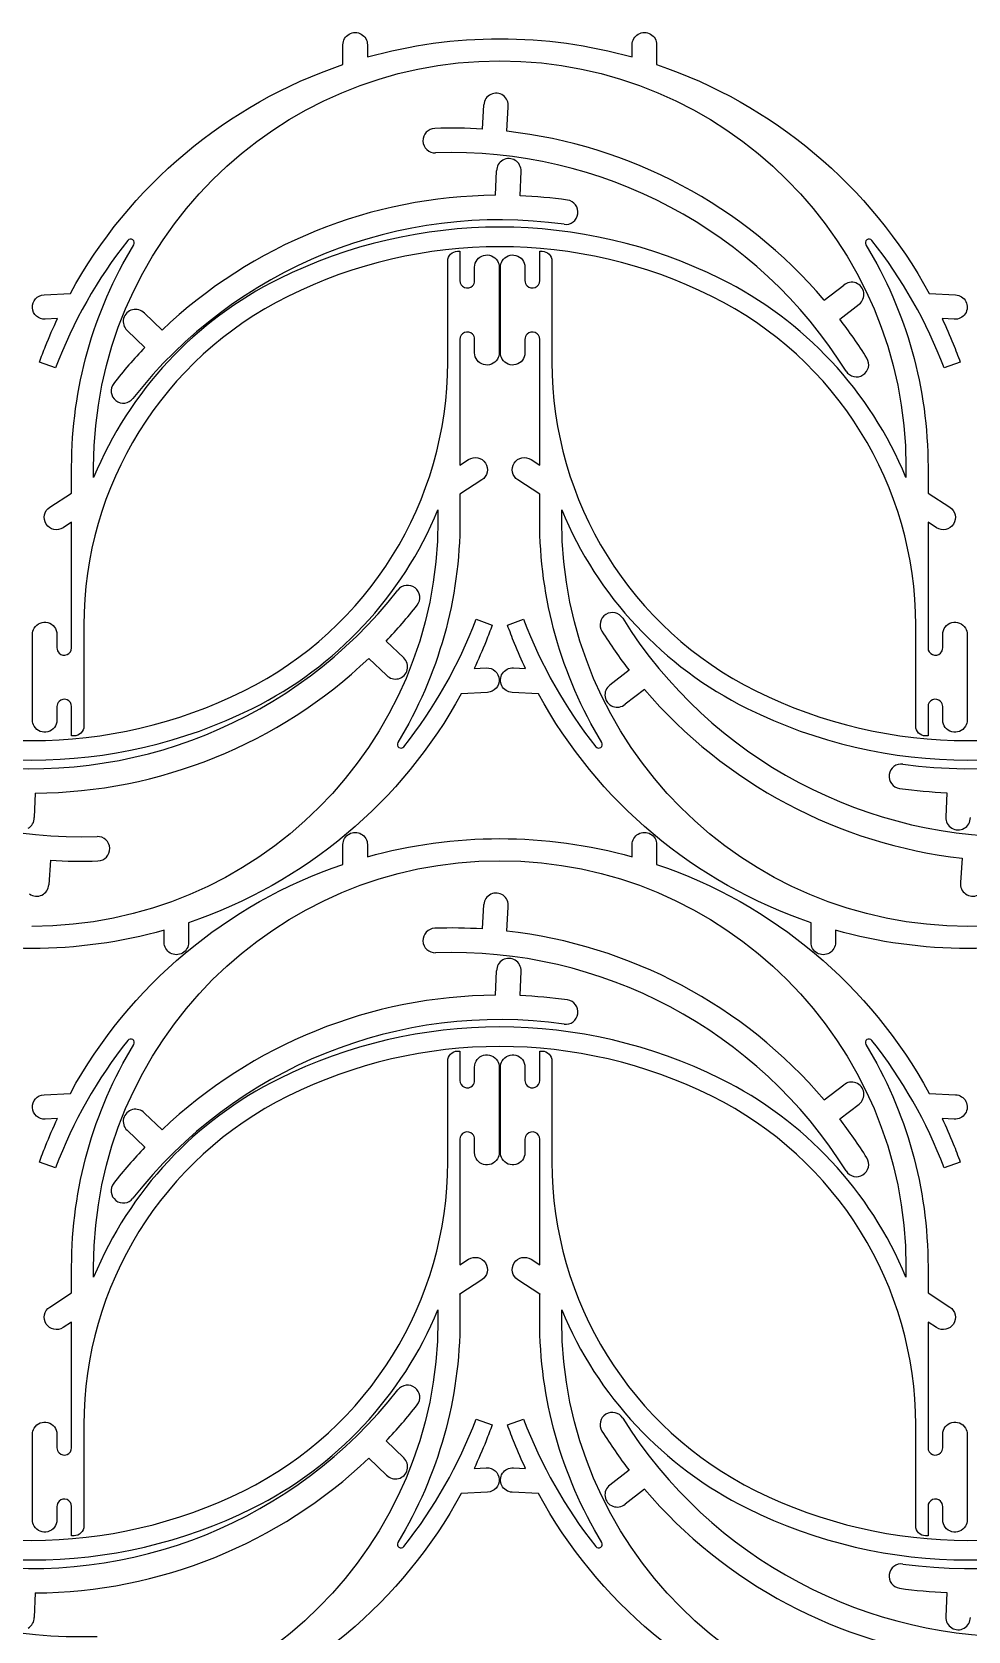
# Model space of a CAD drawing. Extents: x 5 to 3258, y 1 to 2262.
# Drawn here: x 2174 to 2716, y 1336 to 2262 of the extents above; entities that cross this region are included whole.
import ezdxf

# ---------------------------------------------------------------- set-up
doc = ezdxf.new("R2010")
doc.units = 0
doc.layers.add('Capa_1', color=7, linetype='CONTINUOUS')

msp = doc.modelspace()

# ---------------------------------------------------------------- linework, layer by layer
at = {"layer": 'Capa_1', "color": 7}
for points in [[(2353.953591, 2243.511748), (2353.953591, 2254.984296)], [(2368.126822, 2254.984296), (2368.126822, 2247.897682)], [(2521.492608, 2247.897682), (2521.492608, 2254.984296)], [(2535.665836, 2254.984296), (2535.665836, 2243.511748)], [(2434.688579, 2206.12214), (2435.571633, 2220.267827)], [(2448.812174, 2204.885199), (2449.695226, 2219.030888)], [(2442.357894, 2167.751546), (2442.958306, 2181.912047)], [(2456.533416, 2167.505394), (2457.133829, 2181.665895)], [(2420.313781, 2135.330079), (2421.731106, 2135.330079), (2421.731106, 2125.408791)], [(2467.897143, 2118.322176), (2467.897143, 2125.408791), (2467.897143, 2135.330079)], [(2414.644492, 2071.10931), (2414.644492, 2125.408791)], [(2474.983758, 2129.660759), (2474.983758, 2125.408791)], [(2632.774315, 2107.070794), (2644.007826, 2115.713045)], [(2641.697602, 2096.05349), (2652.931113, 2104.695741)], [(2188.60626, 2096.295078), (2181.529523, 2095.921131)], [(2249.179127, 2089.702258), (2238.910515, 2099.471388)], [(2708.089679, 2095.9215), (2701.012957, 2096.295474)], [(2239.153104, 2079.678047), (2228.884495, 2089.447178)], [(2421.731106, 2084.306457), (2421.731106, 2011.501106)], [(2187.458574, 2067.718674), (2178.124598, 2071.081443)], [(2711.494598, 2071.081811), (2702.16062, 2067.719043)], [(2462.951197, 2014.715594), (2462.951395, 2014.715991)], [(2462.951395, 2014.715991), (2467.897143, 2011.501106)], [(2680.08508, 2010.436523), (2680.08508, 2004.356123)], [(2692.840986, 2010.435758), (2692.840986, 1995.238429), (2692.842488, 1995.263941), (2705.511483, 1987.028643)], [(2434.401397, 2002.832759), (2421.73239, 1994.597461), (2421.730891, 1994.622973)], [(2467.897143, 1979.425276), (2467.897143, 1994.622605), (2467.895641, 1994.597093), (2455.226646, 2002.832391)], [(2184.107708, 1987.028274), (2196.776715, 1995.263572), (2196.778215, 1995.23806)], [(2480.653049, 1979.42451), (2480.653049, 1985.50491)], [(2196.777999, 1905.554577), (2196.777999, 1978.359928)], [(2697.786734, 1975.145043), (2692.840986, 1978.359928)], [(2697.786932, 1975.14544), (2697.786734, 1975.145043)], [(2203.864613, 1918.751723), (2203.864613, 1864.452243)], [(2431.050531, 1922.142359), (2440.384507, 1918.779591)], [(2449.243531, 1918.779222), (2458.577509, 1922.141991)], [(2378.946933, 1909.478494), (2389.215542, 1899.709363)], [(2368.920909, 1899.454283), (2379.189521, 1889.685153)], [(2429.902845, 1893.565956), (2436.979582, 1893.939902)], [(2452.64845, 1893.939534), (2459.725172, 1893.565559)], [(2519.697483, 1892.54645), (2508.463972, 1883.904198)], [(2528.62077, 1881.529146), (2517.387259, 1872.886895)], [(2437.727617, 1879.786432), (2422.474824, 1878.980315)], [(2692.840986, 1871.538857), (2692.840986, 1864.452243), (2692.840986, 1854.530955), (2691.423663, 1854.530955)], [(2198.195325, 1854.530955), (2196.777999, 1854.530955), (2196.777999, 1864.452243)], [(2685.754371, 1860.200274), (2685.754371, 1864.452243)], [(2175.742143, 1821.404995), (2175.14173, 1807.244494)], [(2703.795644, 1821.651147), (2703.195231, 1807.490646)], [(2353.953591, 1780.102655), (2353.953591, 1791.575204)], [(2368.126822, 1791.575204), (2368.126822, 1784.488589)], [(2521.492608, 1784.488589), (2521.492608, 1791.575204)], [(2535.665836, 1791.575204), (2535.665836, 1780.102655)], [(2184.477482, 1782.4778), (2183.594428, 1768.332113)], [(2712.582911, 1783.714741), (2711.699859, 1769.569052)], [(2434.688579, 1742.713047), (2435.571633, 1756.858734)], [(2448.812174, 1741.476106), (2449.695226, 1755.621795)], [(2250.382283, 1734.876737), (2250.382283, 1741.963351)], [(2264.555514, 1746.349285), (2264.555514, 1734.876737)], [(2625.072293, 1734.876737), (2625.072293, 1746.349285)], [(2442.357894, 1704.342453), (2442.958306, 1718.502954)], [(2456.533416, 1704.096301), (2457.133829, 1718.256802)], [(2420.313781, 1671.920986), (2421.731106, 1671.920986), (2421.731106, 1661.999698)], [(2467.897143, 1654.913084), (2467.897143, 1661.999698), (2467.897143, 1671.920986)], [(2414.644492, 1607.700217), (2414.644492, 1661.999698)], [(2474.983758, 1666.251666), (2474.983758, 1661.999698)], [(2632.774315, 1643.661701), (2644.007826, 1652.303952)], [(2641.697602, 1632.644397), (2652.931113, 1641.286648)], [(2188.60626, 1632.885985), (2181.529523, 1632.512038)], [(2249.179127, 1626.293165), (2238.910515, 1636.062295)], [(2708.089679, 1632.512407), (2701.012957, 1632.886381)], [(2239.153104, 1616.268954), (2228.884495, 1626.038085)], [(2421.731106, 1620.897364), (2421.731106, 1548.092013)], [(2187.458574, 1604.309581), (2178.124598, 1607.67235)], [(2711.494598, 1607.672718), (2702.16062, 1604.30995)], [(2462.951197, 1551.306501), (2462.951395, 1551.306898)], [(2462.951395, 1551.306898), (2467.897143, 1548.092013)], [(2434.401397, 1539.423666), (2421.73239, 1531.188369), (2421.730891, 1531.21388)], [(2467.897143, 1516.016183), (2467.897143, 1531.213512), (2467.895641, 1531.188), (2455.226646, 1539.423298)], [(2680.08508, 1547.02743), (2680.08508, 1540.94703)], [(2692.840986, 1547.026665), (2692.840986, 1531.829336), (2692.842488, 1531.854848), (2705.511483, 1523.61955)], [(2184.107708, 1523.619181), (2196.776715, 1531.854479), (2196.778215, 1531.828967)], [(2480.653049, 1516.015417), (2480.653049, 1522.095817)], [(2196.777999, 1442.145484), (2196.777999, 1514.950835), (2191.832265, 1511.73595)], [(2697.786734, 1511.73595), (2692.840986, 1514.950835)], [(2697.786932, 1511.736347), (2697.786734, 1511.73595)], [(2203.864613, 1455.34263), (2203.864613, 1401.04315)], [(2431.050531, 1458.733266), (2440.384507, 1455.370498)], [(2449.243531, 1455.370129), (2458.577509, 1458.732898)], [(2378.946933, 1446.069401), (2389.215542, 1436.30027)], [(2368.920909, 1436.04519), (2379.189521, 1426.27606)], [(2429.902845, 1430.156863), (2436.979582, 1430.530809)], [(2452.64845, 1430.530441), (2459.725172, 1430.156466)], [(2519.697483, 1429.137357), (2508.463972, 1420.495105)], [(2528.62077, 1418.120053), (2517.387259, 1409.477802)], [(2437.727617, 1416.377339), (2422.474824, 1415.571222)], [(2198.195325, 1391.121862), (2196.777999, 1391.121862), (2196.777999, 1401.04315)], [(2685.754371, 1396.791181), (2685.754371, 1401.04315)], [(2692.840986, 1408.129764), (2692.840986, 1401.04315), (2692.840986, 1391.121862), (2691.423663, 1391.121862)], [(2175.742143, 1357.995902), (2175.14173, 1343.835401)], [(2703.795644, 1358.242054), (2703.195231, 1344.081553)]]:
    msp.add_lwpolyline(points, dxfattribs=at)
for points in [[(2572.683502, 2119.355941)], [(2588.054627, 1870.505093)], [(2572.683502, 1655.946848)], [(2588.054627, 1407.096)]]:
    msp.add_lwpolyline(points, close=True, dxfattribs=at)
for points in [[(2353.953591, 2254.984296), (2353.953591, 2257.5161), (2355.304292, 2259.855584), (2357.496899, 2261.121486)], [(2357.496899, 2261.121486), (2359.689505, 2262.387388), (2362.390908, 2262.387388), (2364.583514, 2261.121486)], [(2364.583514, 2261.121486), (2366.776121, 2259.855584), (2368.126822, 2257.5161), (2368.126822, 2254.984296)], [(2368.126822, 2247.897682), (2418.277587, 2261.989916), (2471.341843, 2261.989916), (2521.492608, 2247.897682)], [(2521.492608, 2254.984296), (2521.492608, 2257.5161), (2522.843309, 2259.855583), (2525.035915, 2261.121484)], [(2525.035915, 2261.121484), (2527.228521, 2262.387386), (2529.929923, 2262.387386), (2532.122529, 2261.121484)], [(2532.122529, 2261.121484), (2534.315135, 2259.855583), (2535.665836, 2257.5161), (2535.665836, 2254.984296)], [(2196.034282, 2110.880718), (2230.154564, 2173.350446), (2286.528475, 2220.696967), (2353.953591, 2243.511748)], [(2209.533908, 2010.436523), (2209.558608, 2140.358174), (2314.887841, 2245.667384), (2444.809494, 2245.667384)], [(2444.809494, 2245.667384), (2574.731147, 2245.667384), (2680.06038, 2140.358174), (2680.08508, 2010.436523)], [(2535.665836, 2243.511748), (2603.090802, 2220.697006), (2659.464613, 2173.35063), (2693.58491, 2110.881087)], [(2439.599164, 2226.227894), (2437.273838, 2225.120118), (2435.732056, 2222.838541), (2435.571633, 2220.267827)], [(2446.765023, 2225.60031), (2444.667657, 2227.095424), (2441.92449, 2227.335669), (2439.599164, 2226.227894)], [(2449.695226, 2219.030888), (2449.984102, 2221.590352), (2448.862389, 2224.105197), (2446.765023, 2225.60031)], [(2407.13464, 2206.500199), (2403.223753, 2206.362862), (2400.164455, 2203.081532), (2400.301019, 2199.170618)], [(2434.688579, 2206.12214), (2425.515493, 2206.694784), (2416.319984, 2206.820953), (2407.13464, 2206.500199)], [(2400.301019, 2199.170618), (2400.437582, 2195.259704), (2403.718307, 2192.199757), (2407.629248, 2192.335547)], [(2645.399377, 2065.910927), (2594.416625, 2147.500382), (2503.779165, 2195.693174), (2407.629248, 2192.335547)], [(2632.774315, 2107.070794), (2586.093907, 2161.846257), (2520.326444, 2196.815437), (2448.812174, 2204.885199)], [(2446.559179, 2188.139106), (2444.317036, 2186.87144), (2442.938587, 2184.487662), (2442.958306, 2181.912047)], [(2453.751323, 2188.014217), (2451.554544, 2189.358963), (2448.801321, 2189.406771), (2446.559179, 2188.139106)], [(2457.133829, 2181.665895), (2457.242958, 2184.239272), (2455.948102, 2186.669471), (2453.751323, 2188.014217)], [(2482.003414, 2150.965852), (2386.731184, 2164.355489), (2291.552727, 2125.900896), (2232.320843, 2050.087546)], [(2442.357894, 2167.751546), (2370.391866, 2167.201268), (2301.32941, 2139.298225), (2249.179127, 2089.702258)], [(2572.683502, 2119.355941), (2492.119468, 2159.326892), (2397.499516, 2159.326892), (2316.935483, 2119.355941)], [(2483.975922, 2165.001208), (2474.874427, 2166.280336), (2465.716106, 2167.116051), (2456.533416, 2167.505394)], [(2490.005958, 2156.997472), (2490.550575, 2160.872686), (2487.851029, 2164.455825), (2483.975922, 2165.001208)], [(2482.003414, 2150.965852), (2485.878736, 2150.422002), (2489.461341, 2153.122257), (2490.005958, 2156.997472)], [(2229.294531, 2141.553172), (2211.613433, 2119.254225), (2197.500159, 2094.346308), (2187.458574, 2067.718674)], [(2232.174895, 2141.977492), (2231.253351, 2142.618797), (2229.991993, 2142.43298), (2229.294531, 2141.553172)], [(2232.777809, 2139.129153), (2233.360465, 2140.088855), (2233.09644, 2141.336188), (2232.174895, 2141.977492)], [(2567.644126, 2109.198781), (2490.255031, 2147.594522), (2399.363946, 2147.594522), (2321.974851, 2109.198781)], [(2657.444319, 2141.977885), (2656.522769, 2141.336588), (2656.258734, 2140.089257), (2656.841382, 2139.12955)], [(2660.32468, 2141.553541), (2659.627225, 2142.433355), (2658.365869, 2142.619182), (2657.444319, 2141.977885)], [(2702.16062, 2067.719043), (2692.119041, 2094.346676), (2678.005772, 2119.254592), (2660.32468, 2141.553541)], [(2196.778215, 2010.435389), (2196.778222, 2055.818952), (2209.23006, 2100.332616), (2232.777809, 2139.129153)], [(2414.644492, 2129.660759), (2414.644484, 2131.164353), (2415.241779, 2132.606366), (2416.304978, 2133.669571)], [(2416.304978, 2133.669571), (2417.368176, 2134.732775), (2418.810187, 2135.330078), (2420.313781, 2135.330079)], [(2430.235043, 2126.117452), (2430.235064, 2129.308049), (2432.367256, 2132.105221), (2435.443795, 2132.950688)], [(2435.443795, 2132.950688), (2438.520334, 2133.796156), (2441.782525, 2132.481421), (2443.413029, 2129.73891)], [(2446.215222, 2129.73891), (2447.845728, 2132.481419), (2451.107917, 2133.796152), (2454.184455, 2132.950685)], [(2454.184455, 2132.950685), (2457.260993, 2132.105218), (2459.393185, 2129.308048), (2459.393206, 2126.117452)], [(2467.897143, 2135.330079), (2467.897143, 2135.330079), (2469.314466, 2135.330079), (2469.314466, 2135.330079)], [(2469.314466, 2135.330079), (2470.818061, 2135.330079), (2472.260071, 2134.732776), (2473.323271, 2133.669572)], [(2473.323271, 2133.669572), (2474.38647, 2132.606367), (2474.983765, 2131.164354), (2474.983758, 2129.660759)], [(2656.841382, 2139.12955), (2680.38914, 2100.333006), (2692.840981, 2055.819331), (2692.840986, 2010.435758)], [(2414.644492, 2125.408791), (2414.644492, 2125.408791), (2414.644492, 2129.660759), (2414.644492, 2129.660759)], [(2421.731106, 2125.408791), (2421.731106, 2125.408791), (2421.731106, 2118.322176), (2421.731106, 2118.322176)], [(2430.235043, 2118.322176), (2430.235043, 2118.322176), (2430.235043, 2126.117452), (2430.235043, 2126.117452)], [(2443.413029, 2129.73891), (2444.064441, 2128.643236), (2444.408264, 2127.392144), (2444.408272, 2126.117452)], [(2444.408272, 2126.117452), (2444.408272, 2126.117452), (2444.408272, 2076.511181), (2444.408272, 2076.511181)], [(2445.219978, 2126.117452), (2445.219987, 2127.392144), (2445.56381, 2128.643236), (2446.215222, 2129.73891)], [(2445.219978, 2076.511181), (2445.219978, 2076.511181), (2445.219978, 2126.117452), (2445.219978, 2126.117452)], [(2459.393206, 2126.117452), (2459.393206, 2126.117452), (2459.393206, 2118.322176), (2459.393206, 2118.322176)], [(2474.983758, 2125.408791), (2474.983758, 2125.408791), (2474.983758, 2071.10931), (2474.983758, 2071.10931)], [(2316.935483, 2119.355941), (2268.402474, 2095.27682), (2230.244532, 2054.419353), (2209.533908, 2004.356123)], [(2421.731106, 2118.322176), (2421.731107, 2116.602417), (2422.767066, 2115.051997), (2424.355916, 2114.393873)], [(2424.355916, 2114.393873), (2425.944767, 2113.73575), (2427.773613, 2114.099529), (2428.989667, 2115.315581)], [(2428.989667, 2115.315581), (2429.787067, 2116.112979), (2430.235042, 2117.194484), (2430.235043, 2118.322176)], [(2459.393206, 2118.322176), (2459.393207, 2117.194484), (2459.841181, 2116.11298), (2460.63858, 2115.315581)], [(2460.63858, 2115.315581), (2461.854634, 2114.099527), (2463.683481, 2113.735746), (2465.272333, 2114.39387)], [(2465.272333, 2114.39387), (2466.861184, 2115.051994), (2467.897143, 2116.602416), (2467.897143, 2118.322176)], [(2680.08508, 2004.356123), (2659.374455, 2054.419354), (2621.216512, 2095.276821), (2572.683502, 2119.355941)], [(2651.092626, 2116.957293), (2648.680316, 2117.860034), (2645.968186, 2117.383724), (2644.007826, 2115.713045)], [(2655.619977, 2111.367514), (2655.238049, 2113.91473), (2653.504936, 2116.054552), (2651.092626, 2116.957293)], [(2174.083956, 2102.624123), (2173.877499, 2106.530471), (2176.875292, 2109.865281), (2180.781488, 2110.074602)], [(2180.781488, 2110.074602), (2180.781488, 2110.074602), (2196.034282, 2110.880718), (2196.034282, 2110.880718)], [(2321.974851, 2109.198781), (2249.626542, 2073.303969), (2203.864604, 1999.515053), (2203.864613, 1918.751723)], [(2685.754371, 1918.751723), (2685.754379, 1999.515055), (2639.992438, 2073.303971), (2567.644126, 2109.198781)], [(2652.931113, 2104.695741), (2654.972581, 2106.266279), (2656.001904, 2108.820298), (2655.619977, 2111.367514)], [(2693.58491, 2110.881087), (2693.58491, 2110.881087), (2708.837713, 2110.074999), (2708.837713, 2110.074999)], [(2708.837713, 2110.074999), (2711.365992, 2109.941375), (2713.630931, 2108.469081), (2714.779349, 2106.212715)], [(2714.779349, 2106.212715), (2715.927768, 2103.95635), (2715.785193, 2101.258708), (2714.405332, 2099.135966)], [(2181.529523, 2095.921131), (2177.623024, 2095.717538), (2174.290413, 2098.717775), (2174.083956, 2102.624123)], [(2181.650761, 2080.356602), (2183.80571, 2085.739312), (2186.125301, 2091.054637), (2188.60626, 2096.295078)], [(2226.907666, 2096.363503), (2226.26158, 2093.870135), (2227.018331, 2091.222493), (2228.884495, 2089.447178)], [(2231.994548, 2101.449466), (2229.501064, 2100.803831), (2227.553751, 2098.85687), (2226.907666, 2096.363503)], [(2238.910515, 2099.471388), (2237.135538, 2101.337872), (2234.488032, 2102.095102), (2231.994548, 2101.449466)], [(2657.418987, 2073.421651), (2652.548527, 2081.216008), (2647.301867, 2088.768877), (2641.697602, 2096.05349)], [(2701.012957, 2096.295474), (2703.291567, 2091.482412), (2705.434096, 2086.606095), (2707.437994, 2081.672331)], [(2714.405332, 2099.135966), (2713.025471, 2097.013224), (2710.617958, 2095.787876), (2708.089679, 2095.9215)], [(2424.355955, 2088.234691), (2422.767113, 2087.576589), (2421.731142, 2086.026201), (2421.731106, 2084.306457)], [(2428.989667, 2087.312967), (2427.773623, 2088.529008), (2425.944798, 2088.892793), (2424.355955, 2088.234691)], [(2430.235043, 2084.306457), (2430.23502, 2085.43412), (2429.787046, 2086.51559), (2428.989667, 2087.312967)], [(2460.63858, 2087.312967), (2459.841202, 2086.515589), (2459.393229, 2085.434119), (2459.393206, 2084.306457)], [(2465.272294, 2088.234694), (2463.68345, 2088.892796), (2461.854623, 2088.52901), (2460.63858, 2087.312967)], [(2467.897143, 2084.306457), (2467.897109, 2086.026202), (2466.861137, 2087.576592), (2465.272294, 2088.234694)], [(2178.124598, 2071.081443), (2179.245778, 2074.1935), (2180.421345, 2077.285693), (2181.650761, 2080.356602)], [(2239.153104, 2079.678047), (2232.818087, 2073.019144), (2226.810676, 2066.056075), (2221.152163, 2058.813517)], [(2435.443768, 2069.677896), (2432.367222, 2070.523378), (2430.235038, 2073.320574), (2430.235043, 2076.511181)], [(2430.235043, 2076.511181), (2430.235043, 2076.511181), (2430.235043, 2084.306457), (2430.235043, 2084.306457)], [(2444.408272, 2076.511181), (2444.408274, 2075.23647), (2444.064451, 2073.985357), (2443.413029, 2072.889666)], [(2446.215222, 2072.889666), (2445.5638, 2073.985357), (2445.219977, 2075.23647), (2445.219978, 2076.511181)], [(2459.393206, 2076.511181), (2459.39321, 2073.320575), (2457.261027, 2070.523381), (2454.184482, 2069.677899)], [(2459.393206, 2084.306457), (2459.393206, 2084.306457), (2459.393206, 2076.511181), (2459.393206, 2076.511181)], [(2467.897143, 2011.501106), (2467.897143, 2011.501106), (2467.897143, 2084.306457), (2467.897143, 2084.306457)], [(2707.437994, 2081.672331), (2708.860684, 2078.169563), (2710.213157, 2074.638684), (2711.494598, 2071.081811)], [(2296.534255, 1880.662252), (2368.882564, 1916.557065), (2414.644501, 1990.345981), (2414.644492, 2071.10931)], [(2443.413029, 2072.889666), (2441.782519, 2070.147147), (2438.520314, 2068.832413), (2435.443768, 2069.677896)], [(2454.184482, 2069.677899), (2451.107937, 2068.832417), (2447.845733, 2070.147149), (2446.215222, 2072.889666)], [(2474.983758, 2071.10931), (2474.98375, 1990.345979), (2520.745691, 1916.557062), (2593.094003, 1880.662252)], [(2655.163802, 2063.657673), (2658.482461, 2065.731412), (2659.49207, 2070.102582), (2657.418987, 2073.421651)], [(2221.152163, 2058.813517), (2218.743499, 2055.729326), (2219.290666, 2051.276569), (2222.37438, 2048.867295)], [(2645.399377, 2065.910927), (2647.473773, 2062.592678), (2651.845142, 2061.583933), (2655.163802, 2063.657673)], [(2222.37438, 2048.867295), (2225.458095, 2046.458022), (2229.91096, 2047.004307), (2232.320843, 2050.087546)], [(2196.778215, 1995.23806), (2196.778215, 1995.23806), (2196.778215, 2010.435389), (2196.778215, 2010.435389)], [(2209.533908, 2004.356123), (2209.533908, 2004.356123), (2209.533908, 2010.436523), (2209.533908, 2010.436523)], [(2421.731106, 2011.501106), (2421.731106, 2011.501106), (2426.67684, 2014.715991), (2426.67684, 2014.715991)], [(2426.67684, 2014.715991), (2429.958026, 2016.842046), (2434.341156, 2015.909054), (2436.472023, 2012.630991)], [(2436.472023, 2012.630991), (2438.60289, 2009.352927), (2437.67633, 2004.968434), (2434.401397, 2002.832759)], [(2455.226646, 2002.832391), (2451.956036, 2004.969776), (2451.03238, 2009.351053), (2453.161786, 2012.626864)], [(2453.161786, 2012.626864), (2455.291192, 2015.902675), (2459.670205, 2016.837008), (2462.951197, 2014.715594)], [(2421.730891, 1994.622973), (2421.730891, 1994.622973), (2421.730891, 1979.425644), (2421.730891, 1979.425644)], [(2182.037082, 1977.230043), (2179.906215, 1980.508106), (2180.832775, 1984.8926), (2184.107708, 1987.028274)], [(2301.573623, 1870.505093), (2350.106632, 1894.584213), (2388.264573, 1935.44168), (2408.975198, 1985.50491)], [(2408.975198, 1985.50491), (2408.975198, 1985.50491), (2408.975198, 1979.42451), (2408.975198, 1979.42451)], [(2480.653049, 1985.50491), (2501.363674, 1935.44168), (2539.521617, 1894.584213), (2588.054627, 1870.505093)], [(2705.511483, 1987.028643), (2708.782093, 1984.891257), (2709.705749, 1980.50998), (2707.576343, 1977.234169)], [(2408.975198, 1979.42451), (2408.950497, 1849.50286), (2303.621264, 1744.19365), (2173.699612, 1744.19365)], [(2191.832265, 1975.145043), (2188.551079, 1973.018988), (2184.167949, 1973.951979), (2182.037082, 1977.230043)], [(2196.777999, 1978.359928), (2196.777999, 1978.359928), (2191.832265, 1975.145043), (2191.832265, 1975.145043)], [(2421.730891, 1979.425644), (2421.730883, 1934.042081), (2409.279045, 1889.528417), (2385.731296, 1850.73188)], [(2503.896747, 1850.731484), (2480.348989, 1889.528028), (2467.897148, 1934.041702), (2467.897143, 1979.425276)], [(2715.928635, 1744.19365), (2586.006982, 1744.19365), (2480.677749, 1849.50286), (2480.653049, 1979.42451)], [(2692.840986, 1978.359928), (2692.840986, 1978.359928), (2692.840986, 1905.554577), (2692.840986, 1905.554577)], [(2707.576343, 1977.234169), (2705.446937, 1973.958359), (2701.067924, 1973.024025), (2697.786932, 1975.14544)], [(2951.204221, 1979.42451), (2951.179521, 1849.50286), (2845.850288, 1744.19365), (2715.928635, 1744.19365)], [(2136.096622, 1838.190689), (2231.368852, 1824.801052), (2326.54731, 1863.255645), (2385.779193, 1939.068995)], [(2395.725656, 1940.289246), (2392.641941, 1942.698519), (2388.189076, 1942.152234), (2385.779193, 1939.068995)], [(2396.947874, 1930.343024), (2399.356537, 1933.427215), (2398.809371, 1937.879972), (2395.725656, 1940.289246)], [(2678.325646, 1838.190689), (2773.597876, 1824.801052), (2868.776333, 1863.255645), (2928.008217, 1939.068995)], [(2378.946933, 1909.478494), (2385.28195, 1916.137397), (2391.28936, 1923.100466), (2396.947874, 1930.343024)], [(2515.995708, 1922.689013), (2513.921312, 1926.007262), (2509.549943, 1927.016006), (2506.231283, 1924.942267)], [(1973.766684, 1922.689013), (2024.749436, 1841.099558), (2115.386897, 1792.906765), (2211.536813, 1796.264393)], [(2175.096076, 1916.971367), (2176.726586, 1919.713887), (2179.988792, 1921.02862), (2183.065338, 1920.183138)], [(2183.065338, 1920.183138), (2186.141884, 1919.337655), (2188.274067, 1916.54046), (2188.274062, 1913.349852)], [(2389.214574, 1848.307861), (2406.895672, 1870.606809), (2421.008947, 1895.514725), (2431.050531, 1922.142359)], [(2440.384507, 1918.779591), (2439.263327, 1915.667534), (2438.08776, 1912.57534), (2436.858345, 1909.504432)], [(2453.300135, 1908.188702), (2451.877444, 1911.69147), (2450.524972, 1915.22235), (2449.243531, 1918.779222)], [(2458.577509, 1922.141991), (2468.619088, 1895.514358), (2482.732357, 1870.606442), (2500.413449, 1848.307493)], [(2506.231283, 1924.942267), (2502.912624, 1922.868528), (2501.903015, 1918.497358), (2503.976098, 1915.178289)], [(2515.995708, 1922.689013), (2566.97846, 1841.099558), (2657.61592, 1792.906765), (2753.765837, 1796.264393)], [(2685.754371, 1864.452243), (2685.754371, 1864.452243), (2685.754371, 1918.751723), (2685.754371, 1918.751723)], [(2701.344923, 1913.349852), (2701.344919, 1916.540458), (2703.477102, 1919.337652), (2706.553647, 1920.183134)], [(2706.553647, 1920.183134), (2709.630192, 1921.028617), (2712.892396, 1919.713885), (2714.522907, 1916.971367)], [(2174.100833, 1913.349852), (2174.100831, 1914.624564), (2174.444654, 1915.875676), (2175.096076, 1916.971367)], [(2174.100833, 1863.743581), (2174.100833, 1863.743581), (2174.100833, 1913.349852), (2174.100833, 1913.349852)], [(2188.274062, 1913.349852), (2188.274062, 1913.349852), (2188.274062, 1905.554577), (2188.274062, 1905.554577)], [(2436.858345, 1909.504432), (2434.703395, 1904.121722), (2432.383804, 1898.806396), (2429.902845, 1893.565956)], [(2503.976098, 1915.178289), (2508.846558, 1907.383932), (2514.093218, 1899.831063), (2519.697483, 1892.54645)], [(2701.344923, 1905.554577), (2701.344923, 1905.554577), (2701.344923, 1913.349852), (2701.344923, 1913.349852)], [(2714.522907, 1916.971367), (2715.174329, 1915.875676), (2715.518152, 1914.624564), (2715.518151, 1913.349852)], [(2715.518151, 1913.349852), (2715.518151, 1913.349852), (2715.518151, 1863.743581), (2715.518151, 1863.743581)], [(2175.742143, 1821.404995), (2247.70817, 1821.955273), (2316.770626, 1849.858316), (2368.920909, 1899.454283)], [(2188.274062, 1905.554577), (2188.274086, 1904.426914), (2188.722059, 1903.345444), (2189.519438, 1902.548066)], [(2189.519438, 1902.548066), (2190.735482, 1901.332025), (2192.564307, 1900.968241), (2194.15315, 1901.626342)], [(2194.15315, 1901.626342), (2195.741993, 1902.284444), (2196.777964, 1903.834833), (2196.777999, 1905.554577)], [(2391.192371, 1892.793038), (2391.838456, 1895.286406), (2391.081705, 1897.934048), (2389.215542, 1899.709363)], [(2459.725172, 1893.565559), (2457.446562, 1898.378622), (2455.304033, 1903.254938), (2453.300135, 1908.188702)], [(2692.840986, 1905.554577), (2692.84102, 1903.834832), (2693.876992, 1902.284441), (2695.465835, 1901.626339)], [(2695.465835, 1901.626339), (2697.054679, 1900.968237), (2698.883506, 1901.332023), (2700.099549, 1902.548066)], [(2700.099549, 1902.548066), (2700.896927, 1903.345444), (2701.3449, 1904.426914), (2701.344923, 1905.554577)], [(2386.105488, 1887.707075), (2388.598973, 1888.35271), (2390.546285, 1890.299671), (2391.192371, 1892.793038)], [(2436.979582, 1893.939902), (2440.886081, 1894.143496), (2444.218692, 1891.143259), (2444.425149, 1887.23691)], [(2445.95878, 1883.648318), (2444.810361, 1885.904684), (2444.952936, 1888.602325), (2446.332797, 1890.725068)], [(2446.332797, 1890.725068), (2447.712658, 1892.84781), (2450.120171, 1894.073157), (2452.64845, 1893.939534)], [(2050.86498, 1880.662252), (2128.254075, 1842.266512), (2219.14516, 1842.266512), (2296.534255, 1880.662252)], [(2379.189521, 1889.685153), (2380.964498, 1887.818669), (2383.612004, 1887.061439), (2386.105488, 1887.707075)], [(2444.425149, 1887.23691), (2444.631607, 1883.330562), (2441.633813, 1879.995752), (2437.727617, 1879.786432)], [(2451.900416, 1879.786035), (2449.372137, 1879.919658), (2447.107198, 1881.391952), (2445.95878, 1883.648318)], [(2508.463972, 1883.904198), (2506.422504, 1882.333661), (2505.393181, 1879.779642), (2505.775108, 1877.232426)], [(2528.62077, 1881.529146), (2575.301178, 1826.753683), (2641.068641, 1791.784503), (2712.582911, 1783.714741)], [(2593.094003, 1880.662252), (2670.483098, 1842.266512), (2761.374183, 1842.266512), (2838.763278, 1880.662252)], [(2189.519438, 1874.545452), (2188.722038, 1873.748054), (2188.274063, 1872.66655), (2188.274062, 1871.538857)], [(2188.274062, 1871.538857), (2188.274062, 1871.538857), (2188.274062, 1863.743581), (2188.274062, 1863.743581)], [(2194.153189, 1875.46716), (2192.564339, 1876.125284), (2190.735493, 1875.761505), (2189.519438, 1874.545452)], [(2196.777999, 1871.538857), (2196.777998, 1873.258616), (2195.74204, 1874.809037), (2194.153189, 1875.46716)], [(2196.777999, 1864.452243), (2196.777999, 1864.452243), (2196.777999, 1871.538857), (2196.777999, 1871.538857)], [(2422.474824, 1878.980315), (2388.354541, 1816.510588), (2331.98063, 1769.164067), (2264.555514, 1746.349285)], [(2467.153219, 1878.979946), (2467.153219, 1878.979946), (2451.900416, 1879.786035), (2451.900416, 1879.786035)], [(2625.072293, 1746.349285), (2557.647327, 1769.164028), (2501.273516, 1816.510403), (2467.153219, 1878.979946)], [(2505.775108, 1877.232426), (2506.157036, 1874.685209), (2507.89015, 1872.545388), (2510.302459, 1871.642647)], [(2510.302459, 1871.642647), (2512.714769, 1870.739905), (2515.426899, 1871.216216), (2517.387259, 1872.886895)], [(2695.465796, 1875.467163), (2693.876945, 1874.809039), (2692.840986, 1873.258618), (2692.840986, 1871.538857)], [(2700.099549, 1874.545452), (2698.883495, 1875.761507), (2697.054648, 1876.125287), (2695.465796, 1875.467163)], [(2701.344923, 1871.538857), (2701.344922, 1872.666549), (2700.896948, 1873.748054), (2700.099549, 1874.545452)], [(2701.344923, 1863.743581), (2701.344923, 1863.743581), (2701.344923, 1871.538857), (2701.344923, 1871.538857)], [(2045.825603, 1870.505093), (2126.389637, 1830.534141), (2221.009589, 1830.534141), (2301.573623, 1870.505093)], [(2175.096076, 1860.122123), (2174.444664, 1861.217798), (2174.100842, 1862.468889), (2174.100833, 1863.743581)], [(2188.274062, 1863.743581), (2188.274042, 1860.552985), (2186.141849, 1857.755813), (2183.06531, 1856.910345)], [(2203.864613, 1864.452243), (2203.864613, 1864.452243), (2203.864613, 1860.200274), (2203.864613, 1860.200274)], [(2588.054627, 1870.505093), (2668.618661, 1830.534141), (2763.238613, 1830.534141), (2843.802646, 1870.505093)], [(2706.553674, 1856.910349), (2703.477136, 1857.755816), (2701.344944, 1860.552986), (2701.344923, 1863.743581)], [(2715.518151, 1863.743581), (2715.518142, 1862.468889), (2715.174319, 1861.217798), (2714.522907, 1860.122123)], [(2183.06531, 1856.910345), (2179.988771, 1856.064878), (2176.726581, 1857.379613), (2175.096076, 1860.122123)], [(2202.204127, 1856.191463), (2201.140929, 1855.128258), (2199.698919, 1854.530955), (2198.195325, 1854.530955)], [(2203.864613, 1860.200274), (2203.864621, 1858.69668), (2203.267326, 1857.254667), (2202.204127, 1856.191463)], [(2687.414858, 1856.191462), (2686.351659, 1857.254666), (2685.754364, 1858.69668), (2685.754371, 1860.200274)], [(2691.423663, 1854.530955), (2689.920068, 1854.530955), (2688.478058, 1855.128257), (2687.414858, 1856.191462)], [(2714.522907, 1860.122123), (2712.892401, 1857.379615), (2709.630212, 1856.064881), (2706.553674, 1856.910349)], [(2385.731296, 1850.73188), (2385.14864, 1849.772179), (2385.412666, 1848.524845), (2386.33421, 1847.883541)], [(2386.33421, 1847.883541), (2387.255755, 1847.242237), (2388.517112, 1847.428053), (2389.214574, 1848.307861)], [(2500.413449, 1848.307493), (2501.110904, 1847.427679), (2502.372259, 1847.241851), (2503.293809, 1847.883148)], [(2503.293809, 1847.883148), (2504.215359, 1848.524446), (2504.479395, 1849.771777), (2503.896747, 1850.731484)], [(2678.325646, 1838.190689), (2674.450324, 1838.734539), (2670.867719, 1836.034284), (2670.323102, 1832.159069)], [(2670.323102, 1832.159069), (2669.778485, 1828.283855), (2672.478031, 1824.700716), (2676.353138, 1824.155333)], [(2676.353138, 1824.155333), (2685.454633, 1822.876205), (2694.612954, 1822.04049), (2703.795644, 1821.651147)], [(2171.540858, 1801.017435), (2173.783, 1802.285101), (2175.161449, 1804.668879), (2175.14173, 1807.244494)], [(2703.195231, 1807.490646), (2703.086102, 1804.917269), (2704.380958, 1802.48707), (2706.577737, 1801.142324)], [(2713.769881, 1801.017435), (2716.012024, 1802.285101), (2717.390473, 1804.668879), (2717.370754, 1807.244494)], [(2353.953591, 1791.575204), (2353.953591, 1794.107007), (2355.304292, 1796.446491), (2357.496899, 1797.712393)], [(2357.496899, 1797.712393), (2359.689505, 1798.978295), (2362.390908, 1798.978295), (2364.583514, 1797.712393)], [(2364.583514, 1797.712393), (2366.776121, 1796.446491), (2368.126822, 1794.107007), (2368.126822, 1791.575204)], [(2368.126822, 1784.488589), (2418.277587, 1798.580823), (2471.341843, 1798.580823), (2521.492608, 1784.488589)], [(2521.492608, 1791.575204), (2521.492608, 1794.107007), (2522.843309, 1796.44649), (2525.035915, 1797.712391)], [(2525.035915, 1797.712391), (2527.228521, 1798.978293), (2529.929923, 1798.978293), (2532.122529, 1797.712391)], [(2532.122529, 1797.712391), (2534.315135, 1796.44649), (2535.665836, 1794.107007), (2535.665836, 1791.575204)], [(2706.577737, 1801.142324), (2708.774516, 1799.797578), (2711.527739, 1799.74977), (2713.769881, 1801.017435)], [(2218.865043, 1789.429322), (2218.72848, 1793.340235), (2215.447754, 1796.400182), (2211.536813, 1796.264393)], [(2212.031421, 1782.099741), (2215.942308, 1782.237077), (2219.001606, 1785.518408), (2218.865043, 1789.429322)], [(2184.477482, 1782.4778), (2193.650568, 1781.905156), (2202.846077, 1781.778987), (2212.031421, 1782.099741)], [(2196.034282, 1647.471626), (2230.154564, 1709.941353), (2286.528475, 1757.287874), (2353.953591, 1780.102655)], [(2209.533908, 1547.02743), (2209.558608, 1676.949081), (2314.887841, 1782.258291), (2444.809494, 1782.258291)], [(2444.809494, 1782.258291), (2574.731147, 1782.258291), (2680.06038, 1676.949081), (2680.08508, 1547.02743)], [(2535.665836, 1780.102655), (2603.090802, 1757.287913), (2659.464613, 1709.941537), (2693.58491, 1647.471994)], [(2711.699859, 1769.569052), (2711.410983, 1767.009588), (2712.532696, 1764.494743), (2714.630062, 1762.99963)], [(2172.401038, 1762.99963), (2174.498404, 1761.504516), (2177.241571, 1761.264271), (2179.566897, 1762.372046)], [(2179.566897, 1762.372046), (2181.892224, 1763.479822), (2183.434005, 1765.761398), (2183.594428, 1768.332113)], [(2439.599164, 1762.818801), (2437.273838, 1761.711025), (2435.732056, 1759.429448), (2435.571633, 1756.858734)], [(2446.765023, 1762.191217), (2444.667657, 1763.686331), (2441.92449, 1763.926576), (2439.599164, 1762.818801)], [(2449.695226, 1755.621795), (2449.984102, 1758.181259), (2448.862389, 1760.696104), (2446.765023, 1762.191217)], [(2714.630062, 1762.99963), (2716.727428, 1761.504516), (2719.470595, 1761.264271), (2721.795921, 1762.372046)], [(2250.382283, 1741.963351), (2200.231518, 1727.871117), (2147.167262, 1727.871117), (2097.016498, 1741.963351)], [(2407.13464, 1743.091106), (2403.223753, 1742.953769), (2400.164455, 1739.672439), (2400.301019, 1735.761525)], [(2434.688579, 1742.713047), (2425.515493, 1743.285691), (2416.319984, 1743.41186), (2407.13464, 1743.091106)], [(2792.611307, 1741.963351), (2742.460542, 1727.871117), (2689.396286, 1727.871117), (2639.245521, 1741.963351)], [(2639.245521, 1741.963351), (2639.245521, 1741.963351), (2639.245521, 1734.876737), (2639.245521, 1734.876737)], [(2253.925591, 1728.739548), (2251.732984, 1730.00545), (2250.382283, 1732.344933), (2250.382283, 1734.876737)], [(2264.555514, 1734.876737), (2264.555514, 1732.344933), (2263.204813, 1730.00545), (2261.012207, 1728.739548)], [(2400.301019, 1735.761525), (2400.437582, 1731.850611), (2403.718307, 1728.790665), (2407.629248, 1728.926454)], [(2632.774315, 1643.661701), (2586.093907, 1698.437164), (2520.326444, 1733.406344), (2448.812174, 1741.476106)], [(2628.6156, 1728.739549), (2626.422994, 1730.005451), (2625.072293, 1732.344934), (2625.072293, 1734.876737)], [(2639.245521, 1734.876737), (2639.245521, 1732.344934), (2637.89482, 1730.005451), (2635.702214, 1728.739549)], [(2261.012207, 1728.739548), (2258.8196, 1727.473646), (2256.118197, 1727.473646), (2253.925591, 1728.739548)], [(2645.399377, 1602.501834), (2594.416625, 1684.091289), (2503.779165, 1732.284082), (2407.629248, 1728.926454)], [(2446.559179, 1724.730013), (2444.317036, 1723.462347), (2442.938587, 1721.078569), (2442.958306, 1718.502954)], [(2453.751323, 1724.605124), (2451.554544, 1725.94987), (2448.801321, 1725.997678), (2446.559179, 1724.730013)], [(2457.133829, 1718.256802), (2457.242958, 1720.83018), (2455.948102, 1723.260379), (2453.751323, 1724.605124)], [(2635.702214, 1728.739549), (2633.509608, 1727.473647), (2630.808206, 1727.473647), (2628.6156, 1728.739549)], [(2482.003414, 1687.55676), (2386.731184, 1700.946396), (2291.552727, 1662.491804), (2232.320843, 1586.678453)], [(2442.357894, 1704.342453), (2370.391866, 1703.792175), (2301.32941, 1675.889132), (2249.179127, 1626.293165)], [(2572.683502, 1655.946848), (2492.119468, 1695.917799), (2397.499516, 1695.917799), (2316.935483, 1655.946848)], [(2483.975922, 1701.592115), (2474.874427, 1702.871243), (2465.716106, 1703.706959), (2456.533416, 1704.096301)], [(2490.005958, 1693.588379), (2490.550575, 1697.463593), (2487.851029, 1701.046732), (2483.975922, 1701.592115)], [(2482.003414, 1687.55676), (2485.878736, 1687.012909), (2489.461341, 1689.713164), (2490.005958, 1693.588379)], [(2229.294531, 1678.144079), (2211.613433, 1655.845132), (2197.500159, 1630.937215), (2187.458574, 1604.309581)], [(2232.174895, 1678.568399), (2231.253351, 1679.209704), (2229.991993, 1679.023887), (2229.294531, 1678.144079)], [(2232.777809, 1675.72006), (2233.360465, 1676.679762), (2233.09644, 1677.927095), (2232.174895, 1678.568399)], [(2567.644126, 1645.789689), (2490.255031, 1684.185429), (2399.363946, 1684.185429), (2321.974851, 1645.789689)], [(2657.444319, 1678.568792), (2656.522769, 1677.927495), (2656.258734, 1676.680164), (2656.841382, 1675.720457)], [(2660.32468, 1678.144448), (2659.627225, 1679.024262), (2658.365869, 1679.210089), (2657.444319, 1678.568792)], [(2702.16062, 1604.30995), (2692.119041, 1630.937583), (2678.005772, 1655.845499), (2660.32468, 1678.144448)], [(2196.778215, 1547.026297), (2196.778222, 1592.409859), (2209.23006, 1636.923523), (2232.777809, 1675.72006)], [(2414.644492, 1666.251666), (2414.644484, 1667.75526), (2415.241779, 1669.197273), (2416.304978, 1670.260478)], [(2416.304978, 1670.260478), (2417.368176, 1671.323682), (2418.810187, 1671.920985), (2420.313781, 1671.920986)], [(2430.235043, 1662.708359), (2430.235064, 1665.898956), (2432.367256, 1668.696128), (2435.443795, 1669.541595)], [(2435.443795, 1669.541595), (2438.520334, 1670.387063), (2441.782525, 1669.072328), (2443.413029, 1666.329817)], [(2446.215222, 1666.329817), (2447.845728, 1669.072326), (2451.107917, 1670.387059), (2454.184455, 1669.541592)], [(2454.184455, 1669.541592), (2457.260993, 1668.696125), (2459.393185, 1665.898955), (2459.393206, 1662.708359)], [(2467.897143, 1671.920986), (2467.897143, 1671.920986), (2469.314466, 1671.920986), (2469.314466, 1671.920986)], [(2469.314466, 1671.920986), (2470.818061, 1671.920986), (2472.260071, 1671.323683), (2473.323271, 1670.260479)], [(2473.323271, 1670.260479), (2474.38647, 1669.197274), (2474.983765, 1667.755261), (2474.983758, 1666.251666)], [(2656.841382, 1675.720457), (2680.38914, 1636.923913), (2692.840981, 1592.410238), (2692.840986, 1547.026665)], [(2414.644492, 1661.999698), (2414.644492, 1661.999698), (2414.644492, 1666.251666), (2414.644492, 1666.251666)], [(2421.731106, 1661.999698), (2421.731106, 1661.999698), (2421.731106, 1654.913083), (2421.731106, 1654.913083)], [(2430.235043, 1654.913083), (2430.235043, 1654.913083), (2430.235043, 1662.708359), (2430.235043, 1662.708359)], [(2443.413029, 1666.329817), (2444.064441, 1665.234143), (2444.408264, 1663.983051), (2444.408272, 1662.708359)], [(2444.408272, 1662.708359), (2444.408272, 1662.708359), (2444.408272, 1613.102088), (2444.408272, 1613.102088)], [(2445.219978, 1662.708359), (2445.219987, 1663.983051), (2445.56381, 1665.234143), (2446.215222, 1666.329817)], [(2445.219978, 1613.102088), (2445.219978, 1613.102088), (2445.219978, 1662.708359), (2445.219978, 1662.708359)], [(2459.393206, 1662.708359), (2459.393206, 1662.708359), (2459.393206, 1654.913083), (2459.393206, 1654.913083)], [(2474.983758, 1661.999698), (2474.983758, 1661.999698), (2474.983758, 1607.700217), (2474.983758, 1607.700217)], [(2316.935483, 1655.946848), (2268.402474, 1631.867727), (2230.244532, 1591.01026), (2209.533908, 1540.94703)], [(2421.731106, 1654.913083), (2421.731107, 1653.193324), (2422.767066, 1651.642904), (2424.355916, 1650.98478)], [(2424.355916, 1650.98478), (2425.944767, 1650.326657), (2427.773613, 1650.690436), (2428.989667, 1651.906488)], [(2428.989667, 1651.906488), (2429.787067, 1652.703886), (2430.235042, 1653.785391), (2430.235043, 1654.913083)], [(2459.393206, 1654.913083), (2459.393207, 1653.785391), (2459.841181, 1652.703887), (2460.63858, 1651.906488)], [(2460.63858, 1651.906488), (2461.854634, 1650.690434), (2463.683481, 1650.326654), (2465.272333, 1650.984777)], [(2465.272333, 1650.984777), (2466.861184, 1651.642901), (2467.897143, 1653.193323), (2467.897143, 1654.913084)], [(2680.08508, 1540.94703), (2659.374455, 1591.010261), (2621.216512, 1631.867728), (2572.683502, 1655.946848)], [(2651.092626, 1653.5482), (2648.680316, 1654.450941), (2645.968186, 1653.974631), (2644.007826, 1652.303952)], [(2655.619977, 1647.958421), (2655.238049, 1650.505637), (2653.504936, 1652.645459), (2651.092626, 1653.5482)], [(2174.083956, 1639.21503), (2173.877499, 1643.121379), (2176.875292, 1646.456188), (2180.781488, 1646.665509)], [(2180.781488, 1646.665509), (2180.781488, 1646.665509), (2196.034282, 1647.471626), (2196.034282, 1647.471626)], [(2321.974851, 1645.789689), (2249.626542, 1609.894876), (2203.864604, 1536.10596), (2203.864613, 1455.34263)], [(2685.754371, 1455.34263), (2685.754379, 1536.105962), (2639.992438, 1609.894878), (2567.644126, 1645.789689)], [(2652.931113, 1641.286648), (2654.972581, 1642.857186), (2656.001904, 1645.411205), (2655.619977, 1647.958421)], [(2693.58491, 1647.471994), (2693.58491, 1647.471994), (2708.837713, 1646.665906), (2708.837713, 1646.665906)], [(2708.837713, 1646.665906), (2711.365992, 1646.532282), (2713.630931, 1645.059988), (2714.779349, 1642.803623)], [(2714.779349, 1642.803623), (2715.927768, 1640.547257), (2715.785193, 1637.849615), (2714.405332, 1635.726873)], [(2181.529523, 1632.512038), (2177.623024, 1632.308445), (2174.290413, 1635.308682), (2174.083956, 1639.21503)], [(2181.650761, 1616.947509), (2183.80571, 1622.330219), (2186.125301, 1627.645544), (2188.60626, 1632.885985)], [(2226.907666, 1632.95441), (2226.26158, 1630.461042), (2227.018331, 1627.8134), (2228.884495, 1626.038085)], [(2231.994548, 1638.040374), (2229.501064, 1637.394738), (2227.553751, 1635.447777), (2226.907666, 1632.95441)], [(2238.910515, 1636.062295), (2237.135538, 1637.928779), (2234.488032, 1638.686009), (2231.994548, 1638.040374)], [(2657.418987, 1610.012558), (2652.548527, 1617.806915), (2647.301867, 1625.359784), (2641.697602, 1632.644397)], [(2701.012957, 1632.886381), (2703.291567, 1628.073319), (2705.434096, 1623.197002), (2707.437994, 1618.263238)], [(2714.405332, 1635.726873), (2713.025471, 1633.604131), (2710.617958, 1632.378783), (2708.089679, 1632.512407)], [(2424.355955, 1624.825598), (2422.767113, 1624.167496), (2421.731142, 1622.617108), (2421.731106, 1620.897364)], [(2428.989667, 1623.903874), (2427.773623, 1625.119915), (2425.944798, 1625.4837), (2424.355955, 1624.825598)], [(2430.235043, 1620.897364), (2430.23502, 1622.025027), (2429.787046, 1623.106497), (2428.989667, 1623.903874)], [(2460.63858, 1623.903874), (2459.841202, 1623.106496), (2459.393229, 1622.025026), (2459.393206, 1620.897364)], [(2465.272294, 1624.825601), (2463.68345, 1625.483703), (2461.854623, 1625.119917), (2460.63858, 1623.903874)], [(2467.897143, 1620.897364), (2467.897109, 1622.617109), (2466.861137, 1624.167499), (2465.272294, 1624.825601)], [(2178.124598, 1607.67235), (2179.245778, 1610.784407), (2180.421345, 1613.8766), (2181.650761, 1616.947509)], [(2239.153104, 1616.268954), (2232.818087, 1609.610051), (2226.810676, 1602.646982), (2221.152163, 1595.404424)], [(2435.443768, 1606.268803), (2432.367222, 1607.114285), (2430.235038, 1609.911481), (2430.235043, 1613.102088)], [(2430.235043, 1613.102088), (2430.235043, 1613.102088), (2430.235043, 1620.897364), (2430.235043, 1620.897364)], [(2444.408272, 1613.102088), (2444.408274, 1611.827377), (2444.064451, 1610.576264), (2443.413029, 1609.480573)], [(2446.215222, 1609.480573), (2445.5638, 1610.576264), (2445.219977, 1611.827377), (2445.219978, 1613.102088)], [(2459.393206, 1613.102088), (2459.39321, 1609.911482), (2457.261027, 1607.114289), (2454.184482, 1606.268806)], [(2459.393206, 1620.897364), (2459.393206, 1620.897364), (2459.393206, 1613.102088), (2459.393206, 1613.102088)], [(2467.897143, 1548.092013), (2467.897143, 1548.092013), (2467.897143, 1620.897364), (2467.897143, 1620.897364)], [(2707.437994, 1618.263238), (2708.860684, 1614.76047), (2710.213157, 1611.229591), (2711.494598, 1607.672718)], [(2296.534255, 1417.253159), (2368.882564, 1453.147972), (2414.644501, 1526.936888), (2414.644492, 1607.700217)], [(2443.413029, 1609.480573), (2441.782519, 1606.738054), (2438.520314, 1605.42332), (2435.443768, 1606.268803)], [(2454.184482, 1606.268806), (2451.107937, 1605.423324), (2447.845733, 1606.738056), (2446.215222, 1609.480573)], [(2474.983758, 1607.700217), (2474.98375, 1526.936886), (2520.745691, 1453.147969), (2593.094003, 1417.253159)], [(2655.163802, 1600.24858), (2658.482461, 1602.322319), (2659.49207, 1606.693489), (2657.418987, 1610.012558)], [(2221.152163, 1595.404424), (2218.743499, 1592.320233), (2219.290666, 1587.867476), (2222.37438, 1585.458202)], [(2645.399377, 1602.501834), (2647.473773, 1599.183585), (2651.845142, 1598.17484), (2655.163802, 1600.24858)], [(2222.37438, 1585.458202), (2225.458095, 1583.048929), (2229.91096, 1583.595215), (2232.320843, 1586.678453)], [(2421.731106, 1548.092013), (2421.731106, 1548.092013), (2426.67684, 1551.306898), (2426.67684, 1551.306898)], [(2426.67684, 1551.306898), (2429.958026, 1553.432953), (2434.341156, 1552.499961), (2436.472023, 1549.221898)], [(2436.472023, 1549.221898), (2438.60289, 1545.943834), (2437.67633, 1541.559341), (2434.401397, 1539.423666)], [(2455.226646, 1539.423298), (2451.956036, 1541.560683), (2451.03238, 1545.94196), (2453.161786, 1549.217771)], [(2453.161786, 1549.217771), (2455.291192, 1552.493582), (2459.670205, 1553.427915), (2462.951197, 1551.306501)], [(2196.778215, 1531.828967), (2196.778215, 1531.828967), (2196.778215, 1547.026296), (2196.778215, 1547.026297)], [(2209.533908, 1540.94703), (2209.533908, 1540.94703), (2209.533908, 1547.02743), (2209.533908, 1547.02743)], [(2421.730891, 1531.21388), (2421.730891, 1531.21388), (2421.730891, 1516.016551), (2421.730891, 1516.016551)], [(2182.037082, 1513.82095), (2179.906215, 1517.099013), (2180.832775, 1521.483507), (2184.107708, 1523.619181)], [(2301.573623, 1407.096), (2350.106632, 1431.17512), (2388.264573, 1472.032587), (2408.975198, 1522.095817)], [(2408.975198, 1522.095817), (2408.975198, 1522.095817), (2408.975198, 1516.015417), (2408.975198, 1516.015417)], [(2480.653049, 1522.095817), (2501.363674, 1472.032587), (2539.521617, 1431.17512), (2588.054627, 1407.096)], [(2705.511483, 1523.61955), (2708.782093, 1521.482164), (2709.705749, 1517.100887), (2707.576343, 1513.825076)], [(2408.975198, 1516.015417), (2408.950497, 1386.093767), (2303.621264, 1280.784557), (2173.699612, 1280.784557)], [(2191.832265, 1511.73595), (2188.551079, 1509.609895), (2184.167949, 1510.542887), (2182.037082, 1513.82095)], [(2421.730891, 1516.016551), (2421.730883, 1470.632988), (2409.279045, 1426.119324), (2385.731296, 1387.322787)], [(2503.896747, 1387.322391), (2480.348989, 1426.118935), (2467.897148, 1470.63261), (2467.897143, 1516.016183)], [(2715.928635, 1280.784557), (2586.006982, 1280.784557), (2480.677749, 1386.093767), (2480.653049, 1516.015417)], [(2692.840986, 1514.950835), (2692.840986, 1514.950835), (2692.840986, 1442.145484), (2692.840986, 1442.145484)], [(2707.576343, 1513.825076), (2705.446937, 1510.549266), (2701.067924, 1509.614932), (2697.786932, 1511.736347)], [(2951.204221, 1516.015417), (2951.179521, 1386.093767), (2845.850288, 1280.784557), (2715.928635, 1280.784557)], [(2136.096622, 1374.781596), (2231.368852, 1361.391959), (2326.54731, 1399.846552), (2385.779193, 1475.659902)], [(2395.725656, 1476.880153), (2392.641941, 1479.289426), (2388.189076, 1478.743141), (2385.779193, 1475.659902)], [(2396.947874, 1466.933931), (2399.356537, 1470.018123), (2398.809371, 1474.470879), (2395.725656, 1476.880153)], [(2678.325646, 1374.781596), (2773.597876, 1361.391959), (2868.776333, 1399.846552), (2928.008217, 1475.659902)], [(2378.946933, 1446.069401), (2385.28195, 1452.728304), (2391.28936, 1459.691373), (2396.947874, 1466.933931)], [(1973.766684, 1459.27992), (2024.749436, 1377.690465), (2115.386897, 1329.497672), (2211.536813, 1332.8553)], [(2175.096076, 1453.562274), (2176.726586, 1456.304794), (2179.988792, 1457.619527), (2183.065338, 1456.774045)], [(2183.065338, 1456.774045), (2186.141884, 1455.928562), (2188.274067, 1453.131367), (2188.274062, 1449.940759)], [(2389.214574, 1384.898769), (2406.895672, 1407.197716), (2421.008947, 1432.105632), (2431.050531, 1458.733266)], [(2440.384507, 1455.370498), (2439.263327, 1452.258441), (2438.08776, 1449.166247), (2436.858345, 1446.095339)], [(2453.300135, 1444.779609), (2451.877444, 1448.282377), (2450.524972, 1451.813257), (2449.243531, 1455.370129)], [(2458.577509, 1458.732898), (2468.619088, 1432.105265), (2482.732357, 1407.197349), (2500.413449, 1384.8984)], [(2506.231283, 1461.533174), (2502.912624, 1459.459435), (2501.903015, 1455.088265), (2503.976098, 1451.769196)], [(2515.995708, 1459.27992), (2513.921312, 1462.598169), (2509.549943, 1463.606914), (2506.231283, 1461.533174)], [(2515.995708, 1459.27992), (2566.97846, 1377.690465), (2657.61592, 1329.497672), (2753.765837, 1332.8553)], [(2685.754371, 1401.04315), (2685.754371, 1401.04315), (2685.754371, 1455.34263), (2685.754371, 1455.34263)], [(2701.344923, 1449.940759), (2701.344919, 1453.131366), (2703.477102, 1455.928559), (2706.553647, 1456.774041)], [(2706.553647, 1456.774041), (2709.630192, 1457.619524), (2712.892396, 1456.304792), (2714.522907, 1453.562274)], [(2174.100833, 1449.940759), (2174.100831, 1451.215471), (2174.444654, 1452.466583), (2175.096076, 1453.562274)], [(2174.100833, 1400.334489), (2174.100833, 1400.334489), (2174.100833, 1449.940759), (2174.100833, 1449.940759)], [(2188.274062, 1449.940759), (2188.274062, 1449.940759), (2188.274062, 1442.145484), (2188.274062, 1442.145484)], [(2436.858345, 1446.095339), (2434.703395, 1440.712629), (2432.383804, 1435.397303), (2429.902845, 1430.156863)], [(2503.976098, 1451.769196), (2508.846558, 1443.974839), (2514.093218, 1436.42197), (2519.697483, 1429.137357)], [(2701.344923, 1442.145484), (2701.344923, 1442.145484), (2701.344923, 1449.940759), (2701.344923, 1449.940759)], [(2714.522907, 1453.562274), (2715.174329, 1452.466583), (2715.518152, 1451.215471), (2715.518151, 1449.940759)], [(2715.518151, 1449.940759), (2715.518151, 1449.940759), (2715.518151, 1400.334489), (2715.518151, 1400.334489)], [(2175.742143, 1357.995902), (2247.70817, 1358.54618), (2316.770626, 1386.449224), (2368.920909, 1436.04519)], [(2188.274062, 1442.145484), (2188.274086, 1441.017821), (2188.722059, 1439.936351), (2189.519438, 1439.138974)], [(2189.519438, 1439.138974), (2190.735482, 1437.922932), (2192.564307, 1437.559148), (2194.15315, 1438.217249)], [(2194.15315, 1438.217249), (2195.741993, 1438.875351), (2196.777964, 1440.42574), (2196.777999, 1442.145484)], [(2391.192371, 1429.383945), (2391.838456, 1431.877313), (2391.081705, 1434.524956), (2389.215542, 1436.30027)], [(2459.725172, 1430.156466), (2457.446562, 1434.969529), (2455.304033, 1439.845845), (2453.300135, 1444.779609)], [(2692.840986, 1442.145484), (2692.84102, 1440.425739), (2693.876992, 1438.875348), (2695.465835, 1438.217246)], [(2695.465835, 1438.217246), (2697.054679, 1437.559144), (2698.883506, 1437.92293), (2700.099549, 1439.138974)], [(2700.099549, 1439.138974), (2700.896927, 1439.936351), (2701.3449, 1441.017821), (2701.344923, 1442.145484)], [(2386.105488, 1424.297982), (2388.598973, 1424.943617), (2390.546285, 1426.890578), (2391.192371, 1429.383945)], [(2436.979582, 1430.530809), (2440.886081, 1430.734403), (2444.218692, 1427.734166), (2444.425149, 1423.827817)], [(2445.95878, 1420.239225), (2444.810361, 1422.495591), (2444.952936, 1425.193232), (2446.332797, 1427.315975)], [(2446.332797, 1427.315975), (2447.712658, 1429.438717), (2450.120171, 1430.664064), (2452.64845, 1430.530441)], [(2379.189521, 1426.27606), (2380.964498, 1424.409576), (2383.612004, 1423.652346), (2386.105488, 1424.297982)], [(2444.425149, 1423.827817), (2444.631607, 1419.921469), (2441.633813, 1416.586659), (2437.727617, 1416.377339)], [(2451.900416, 1416.376942), (2449.372137, 1416.510565), (2447.107198, 1417.982859), (2445.95878, 1420.239225)], [(2508.463972, 1420.495105), (2506.422504, 1418.924568), (2505.393181, 1416.370549), (2505.775108, 1413.823333)], [(2528.62077, 1418.120053), (2575.301178, 1363.34459), (2641.068641, 1328.37541), (2712.582911, 1320.305648)], [(2050.86498, 1417.253159), (2128.254075, 1378.857419), (2219.14516, 1378.857419), (2296.534255, 1417.253159)], [(2189.519438, 1411.136359), (2188.722038, 1410.338961), (2188.274063, 1409.257457), (2188.274062, 1408.129764)], [(2194.153189, 1412.058067), (2192.564339, 1412.716191), (2190.735493, 1412.352412), (2189.519438, 1411.136359)], [(2196.777999, 1408.129764), (2196.777998, 1409.849523), (2195.74204, 1411.399944), (2194.153189, 1412.058067)], [(2422.474824, 1415.571222), (2388.354541, 1353.101495), (2331.98063, 1305.754974), (2264.555514, 1282.940192)], [(2467.153219, 1415.570854), (2467.153219, 1415.570854), (2451.900416, 1416.376942), (2451.900416, 1416.376942)], [(2625.072293, 1282.940192), (2557.647327, 1305.754935), (2501.273516, 1353.101311), (2467.153219, 1415.570854)], [(2505.775108, 1413.823333), (2506.157036, 1411.276116), (2507.89015, 1409.136295), (2510.302459, 1408.233554)], [(2510.302459, 1408.233554), (2512.714769, 1407.330813), (2515.426899, 1407.807123), (2517.387259, 1409.477802)], [(2593.094003, 1417.253159), (2670.483098, 1378.857419), (2761.374183, 1378.857419), (2838.763278, 1417.253159)], [(2695.465796, 1412.05807), (2693.876945, 1411.399946), (2692.840986, 1409.849525), (2692.840986, 1408.129764)], [(2700.099549, 1411.136359), (2698.883495, 1412.352414), (2697.054648, 1412.716194), (2695.465796, 1412.05807)], [(2701.344923, 1408.129764), (2701.344922, 1409.257456), (2700.896948, 1410.338961), (2700.099549, 1411.136359)], [(2045.825603, 1407.096), (2126.389637, 1367.125048), (2221.009589, 1367.125048), (2301.573623, 1407.096)], [(2175.096076, 1396.71303), (2174.444664, 1397.808705), (2174.100842, 1399.059796), (2174.100833, 1400.334489)], [(2188.274062, 1400.334489), (2188.274042, 1397.143892), (2186.141849, 1394.34672), (2183.06531, 1393.501252)], [(2188.274062, 1408.129764), (2188.274062, 1408.129764), (2188.274062, 1400.334489), (2188.274062, 1400.334489)], [(2196.777999, 1401.04315), (2196.777999, 1401.04315), (2196.777999, 1408.129764), (2196.777999, 1408.129764)], [(2203.864613, 1401.04315), (2203.864613, 1401.04315), (2203.864613, 1396.791181), (2203.864613, 1396.791181)], [(2588.054627, 1407.096), (2668.618661, 1367.125048), (2763.238613, 1367.125048), (2843.802646, 1407.096)], [(2701.344923, 1400.334489), (2701.344923, 1400.334489), (2701.344923, 1408.129764), (2701.344923, 1408.129764)], [(2706.553674, 1393.501256), (2703.477136, 1394.346723), (2701.344944, 1397.143893), (2701.344923, 1400.334489)], [(2715.518151, 1400.334489), (2715.518142, 1399.059796), (2715.174319, 1397.808705), (2714.522907, 1396.71303)], [(2183.06531, 1393.501252), (2179.988771, 1392.655785), (2176.726581, 1393.97052), (2175.096076, 1396.71303)], [(2202.204127, 1392.78237), (2201.140929, 1391.719165), (2199.698919, 1391.121862), (2198.195325, 1391.121862)], [(2203.864613, 1396.791181), (2203.864621, 1395.287587), (2203.267326, 1393.845574), (2202.204127, 1392.78237)], [(2687.414858, 1392.782369), (2686.351659, 1393.845573), (2685.754364, 1395.287587), (2685.754371, 1396.791181)], [(2691.423663, 1391.121862), (2689.920068, 1391.121862), (2688.478058, 1391.719164), (2687.414858, 1392.782369)], [(2714.522907, 1396.71303), (2712.892401, 1393.970522), (2709.630212, 1392.655789), (2706.553674, 1393.501256)], [(2385.731296, 1387.322787), (2385.14864, 1386.363086), (2385.412666, 1385.115753), (2386.33421, 1384.474448)], [(2386.33421, 1384.474448), (2387.255755, 1383.833144), (2388.517112, 1384.01896), (2389.214574, 1384.898769)], [(2500.413449, 1384.8984), (2501.110904, 1384.018586), (2502.372259, 1383.832758), (2503.293809, 1384.474056)], [(2503.293809, 1384.474056), (2504.215359, 1385.115353), (2504.479395, 1386.362684), (2503.896747, 1387.322391)], [(2678.325646, 1374.781596), (2674.450324, 1375.325446), (2670.867719, 1372.625191), (2670.323102, 1368.749977)], [(2670.323102, 1368.749977), (2669.778485, 1364.874762), (2672.478031, 1361.291623), (2676.353138, 1360.74624)], [(2676.353138, 1360.74624), (2685.454633, 1359.467112), (2694.612954, 1358.631397), (2703.795644, 1358.242054)], [(2171.540858, 1337.608342), (2173.783, 1338.876008), (2175.161449, 1341.259786), (2175.14173, 1343.835401)], [(2703.195231, 1344.081553), (2703.086102, 1341.508176), (2704.380958, 1339.077977), (2706.577737, 1337.733231)], [(2713.769881, 1337.608342), (2716.012024, 1338.876008), (2717.390473, 1341.259786), (2717.370754, 1343.835401)], [(2706.577737, 1337.733231), (2708.774516, 1336.388485), (2711.527739, 1336.340677), (2713.769881, 1337.608342)]]:
    msp.add_open_spline(points, degree=3, dxfattribs=at)

doc.saveas('drawing.dxf')
